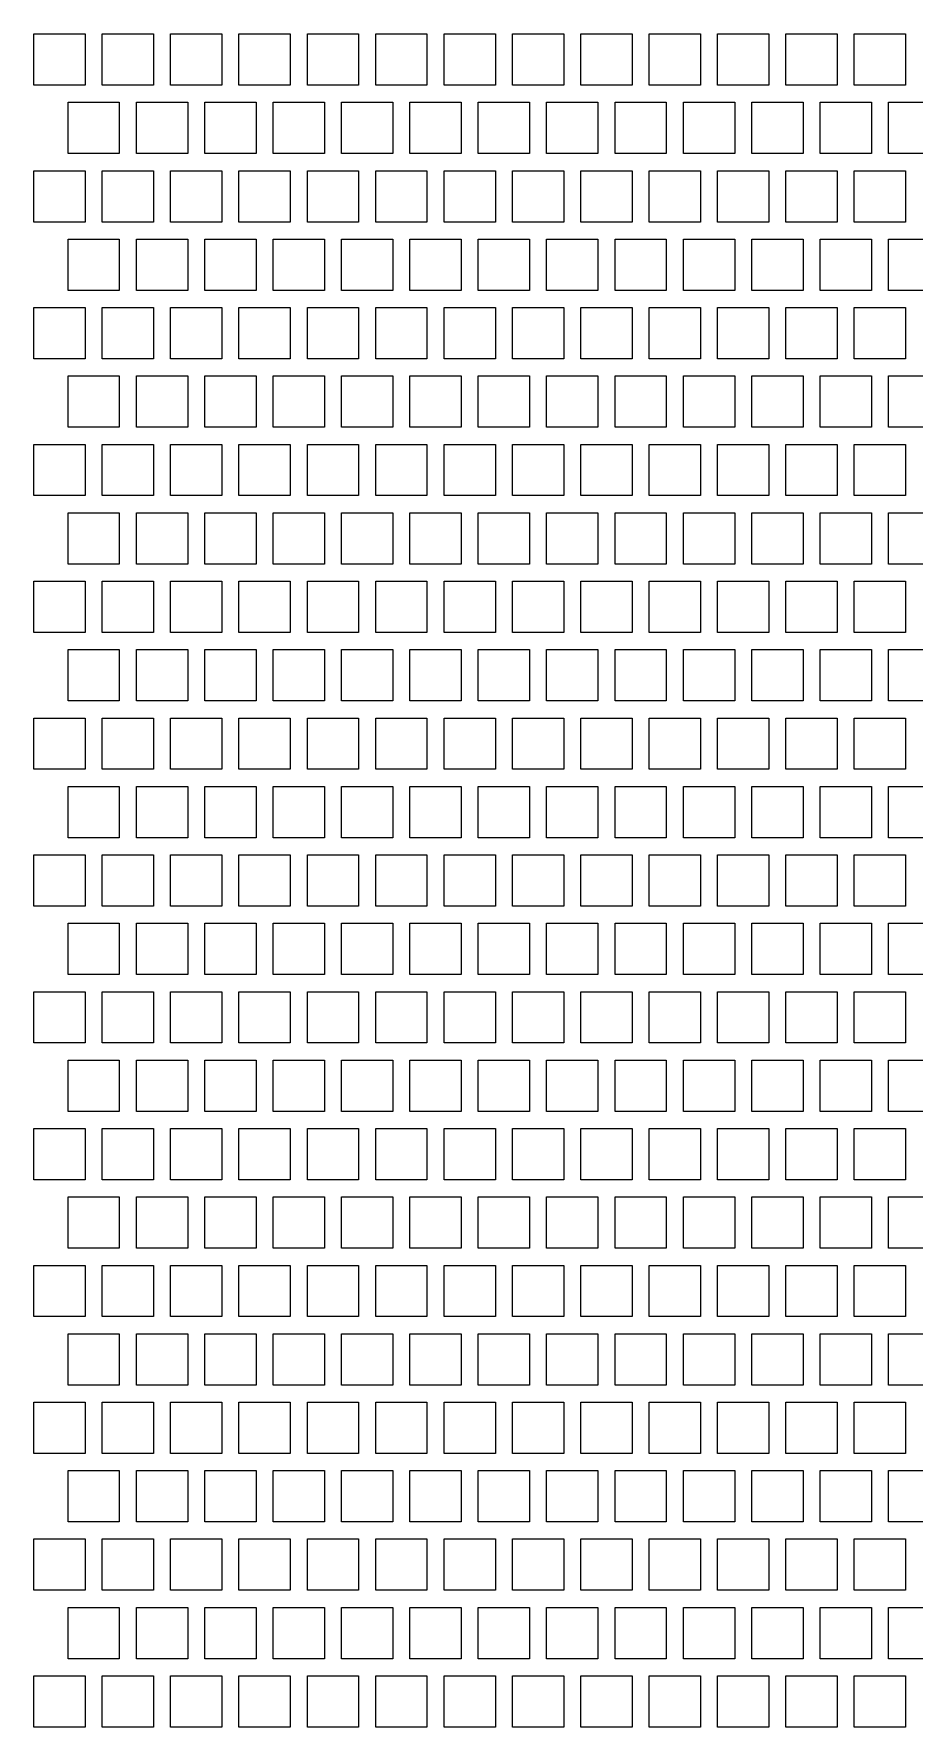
# Model space of a CAD drawing. Header units: metres. Extents: x 32 to 1978, y 32 to 1968.
# Drawn here: x 32.5 to 290, y 1472.5 to 1967.5 of the extents above; entities that cross this region are included whole.
import ezdxf

# ---------------------------------------------------------------- set-up
doc = ezdxf.new("R2010")
doc.units = ezdxf.units.M

msp = doc.modelspace()

# ---------------------------------------------------------------- linework, layer by layer
for points in [[(32.5, 1952.5), (32.5, 1967.5), (47.5, 1967.5), (47.5, 1952.5), (32.5, 1952.5), (32.5, 1952.5)], [(52.5, 1952.5), (52.5, 1967.5), (67.5, 1967.5), (67.5, 1952.5), (52.5, 1952.5), (52.5, 1952.5)], [(72.5, 1952.5), (72.5, 1967.5), (87.5, 1967.5), (87.5, 1952.5), (72.5, 1952.5), (72.5, 1952.5)], [(92.5, 1952.5), (92.5, 1967.5), (107.5, 1967.5), (107.5, 1952.5), (92.5, 1952.5), (92.5, 1952.5)], [(112.5, 1952.5), (112.5, 1967.5), (127.5, 1967.5), (127.5, 1952.5), (112.5, 1952.5), (112.5, 1952.5)], [(132.5, 1952.5), (132.5, 1967.5), (147.5, 1967.5), (147.5, 1952.5), (132.5, 1952.5), (132.5, 1952.5)], [(152.5, 1952.5), (152.5, 1967.5), (167.5, 1967.5), (167.5, 1952.5), (152.5, 1952.5), (152.5, 1952.5)], [(172.5, 1952.5), (172.5, 1967.5), (187.5, 1967.5), (187.5, 1952.5), (172.5, 1952.5), (172.5, 1952.5)], [(192.5, 1952.5), (192.5, 1967.5), (207.5, 1967.5), (207.5, 1952.5), (192.5, 1952.5), (192.5, 1952.5)], [(212.5, 1952.5), (212.5, 1967.5), (227.5, 1967.5), (227.5, 1952.5), (212.5, 1952.5), (212.5, 1952.5)], [(232.5, 1952.5), (232.5, 1967.5), (247.5, 1967.5), (247.5, 1952.5), (232.5, 1952.5), (232.5, 1952.5)], [(252.5, 1952.5), (252.5, 1967.5), (267.5, 1967.5), (267.5, 1952.5), (252.5, 1952.5), (252.5, 1952.5)], [(272.5, 1952.5), (272.5, 1967.5), (287.5, 1967.5), (287.5, 1952.5), (272.5, 1952.5), (272.5, 1952.5)], [(42.5, 1932.5), (42.5, 1947.5), (57.5, 1947.5), (57.5, 1932.5), (42.5, 1932.5), (42.5, 1932.5)], [(62.5, 1932.5), (62.5, 1947.5), (77.5, 1947.5), (77.5, 1932.5), (62.5, 1932.5), (62.5, 1932.5)], [(82.5, 1932.5), (82.5, 1947.5), (97.5, 1947.5), (97.5, 1932.5), (82.5, 1932.5), (82.5, 1932.5)], [(102.5, 1932.5), (102.5, 1947.5), (117.5, 1947.5), (117.5, 1932.5), (102.5, 1932.5), (102.5, 1932.5)], [(122.5, 1932.5), (122.5, 1947.5), (137.5, 1947.5), (137.5, 1932.5), (122.5, 1932.5), (122.5, 1932.5)], [(142.5, 1932.5), (142.5, 1947.5), (157.5, 1947.5), (157.5, 1932.5), (142.5, 1932.5), (142.5, 1932.5)], [(162.5, 1932.5), (162.5, 1947.5), (177.5, 1947.5), (177.5, 1932.5), (162.5, 1932.5), (162.5, 1932.5)], [(182.5, 1932.5), (182.5, 1947.5), (197.5, 1947.5), (197.5, 1932.5), (182.5, 1932.5), (182.5, 1932.5)], [(202.5, 1932.5), (202.5, 1947.5), (217.5, 1947.5), (217.5, 1932.5), (202.5, 1932.5), (202.5, 1932.5)], [(222.5, 1932.5), (222.5, 1947.5), (237.5, 1947.5), (237.5, 1932.5), (222.5, 1932.5), (222.5, 1932.5)], [(242.5, 1932.5), (242.5, 1947.5), (257.5, 1947.5), (257.5, 1932.5), (242.5, 1932.5), (242.5, 1932.5)], [(262.5, 1932.5), (262.5, 1947.5), (277.5, 1947.5), (277.5, 1932.5), (262.5, 1932.5), (262.5, 1932.5)], [(282.5, 1932.5), (282.5, 1947.5), (297.5, 1947.5), (297.5, 1932.5), (282.5, 1932.5), (282.5, 1932.5)], [(32.5, 1912.5), (32.5, 1927.5), (47.5, 1927.5), (47.5, 1912.5), (32.5, 1912.5), (32.5, 1912.5)], [(52.5, 1912.5), (52.5, 1927.5), (67.5, 1927.5), (67.5, 1912.5), (52.5, 1912.5), (52.5, 1912.5)], [(72.5, 1912.5), (72.5, 1927.5), (87.5, 1927.5), (87.5, 1912.5), (72.5, 1912.5), (72.5, 1912.5)], [(92.5, 1912.5), (92.5, 1927.5), (107.5, 1927.5), (107.5, 1912.5), (92.5, 1912.5), (92.5, 1912.5)], [(112.5, 1912.5), (112.5, 1927.5), (127.5, 1927.5), (127.5, 1912.5), (112.5, 1912.5), (112.5, 1912.5)], [(132.5, 1912.5), (132.5, 1927.5), (147.5, 1927.5), (147.5, 1912.5), (132.5, 1912.5), (132.5, 1912.5)], [(152.5, 1912.5), (152.5, 1927.5), (167.5, 1927.5), (167.5, 1912.5), (152.5, 1912.5), (152.5, 1912.5)], [(172.5, 1912.5), (172.5, 1927.5), (187.5, 1927.5), (187.5, 1912.5), (172.5, 1912.5), (172.5, 1912.5)], [(192.5, 1912.5), (192.5, 1927.5), (207.5, 1927.5), (207.5, 1912.5), (192.5, 1912.5), (192.5, 1912.5)], [(212.5, 1912.5), (212.5, 1927.5), (227.5, 1927.5), (227.5, 1912.5), (212.5, 1912.5), (212.5, 1912.5)], [(232.5, 1912.5), (232.5, 1927.5), (247.5, 1927.5), (247.5, 1912.5), (232.5, 1912.5), (232.5, 1912.5)], [(252.5, 1912.5), (252.5, 1927.5), (267.5, 1927.5), (267.5, 1912.5), (252.5, 1912.5), (252.5, 1912.5)], [(272.5, 1912.5), (272.5, 1927.5), (287.5, 1927.5), (287.5, 1912.5), (272.5, 1912.5), (272.5, 1912.5)], [(42.5, 1892.5), (42.5, 1907.5), (57.5, 1907.5), (57.5, 1892.5), (42.5, 1892.5), (42.5, 1892.5)], [(62.5, 1892.5), (62.5, 1907.5), (77.5, 1907.5), (77.5, 1892.5), (62.5, 1892.5), (62.5, 1892.5)], [(82.5, 1892.5), (82.5, 1907.5), (97.5, 1907.5), (97.5, 1892.5), (82.5, 1892.5), (82.5, 1892.5)], [(102.5, 1892.5), (102.5, 1907.5), (117.5, 1907.5), (117.5, 1892.5), (102.5, 1892.5), (102.5, 1892.5)], [(122.5, 1892.5), (122.5, 1907.5), (137.5, 1907.5), (137.5, 1892.5), (122.5, 1892.5), (122.5, 1892.5)], [(142.5, 1892.5), (142.5, 1907.5), (157.5, 1907.5), (157.5, 1892.5), (142.5, 1892.5), (142.5, 1892.5)], [(162.5, 1892.5), (162.5, 1907.5), (177.5, 1907.5), (177.5, 1892.5), (162.5, 1892.5), (162.5, 1892.5)], [(182.5, 1892.5), (182.5, 1907.5), (197.5, 1907.5), (197.5, 1892.5), (182.5, 1892.5), (182.5, 1892.5)], [(202.5, 1892.5), (202.5, 1907.5), (217.5, 1907.5), (217.5, 1892.5), (202.5, 1892.5), (202.5, 1892.5)], [(222.5, 1892.5), (222.5, 1907.5), (237.5, 1907.5), (237.5, 1892.5), (222.5, 1892.5), (222.5, 1892.5)], [(242.5, 1892.5), (242.5, 1907.5), (257.5, 1907.5), (257.5, 1892.5), (242.5, 1892.5), (242.5, 1892.5)], [(262.5, 1892.5), (262.5, 1907.5), (277.5, 1907.5), (277.5, 1892.5), (262.5, 1892.5), (262.5, 1892.5)], [(282.5, 1892.5), (282.5, 1907.5), (297.5, 1907.5), (297.5, 1892.5), (282.5, 1892.5), (282.5, 1892.5)], [(32.5, 1872.5), (32.5, 1887.5), (47.5, 1887.5), (47.5, 1872.5), (32.5, 1872.5), (32.5, 1872.5)], [(52.5, 1872.5), (52.5, 1887.5), (67.5, 1887.5), (67.5, 1872.5), (52.5, 1872.5), (52.5, 1872.5)], [(72.5, 1872.5), (72.5, 1887.5), (87.5, 1887.5), (87.5, 1872.5), (72.5, 1872.5), (72.5, 1872.5)], [(92.5, 1872.5), (92.5, 1887.5), (107.5, 1887.5), (107.5, 1872.5), (92.5, 1872.5), (92.5, 1872.5)], [(112.5, 1872.5), (112.5, 1887.5), (127.5, 1887.5), (127.5, 1872.5), (112.5, 1872.5), (112.5, 1872.5)], [(132.5, 1872.5), (132.5, 1887.5), (147.5, 1887.5), (147.5, 1872.5), (132.5, 1872.5), (132.5, 1872.5)], [(152.5, 1872.5), (152.5, 1887.5), (167.5, 1887.5), (167.5, 1872.5), (152.5, 1872.5), (152.5, 1872.5)], [(172.5, 1872.5), (172.5, 1887.5), (187.5, 1887.5), (187.5, 1872.5), (172.5, 1872.5), (172.5, 1872.5)], [(192.5, 1872.5), (192.5, 1887.5), (207.5, 1887.5), (207.5, 1872.5), (192.5, 1872.5), (192.5, 1872.5)], [(212.5, 1872.5), (212.5, 1887.5), (227.5, 1887.5), (227.5, 1872.5), (212.5, 1872.5), (212.5, 1872.5)], [(232.5, 1872.5), (232.5, 1887.5), (247.5, 1887.5), (247.5, 1872.5), (232.5, 1872.5), (232.5, 1872.5)], [(252.5, 1872.5), (252.5, 1887.5), (267.5, 1887.5), (267.5, 1872.5), (252.5, 1872.5), (252.5, 1872.5)], [(272.5, 1872.5), (272.5, 1887.5), (287.5, 1887.5), (287.5, 1872.5), (272.5, 1872.5), (272.5, 1872.5)], [(42.5, 1852.5), (42.5, 1867.5), (57.5, 1867.5), (57.5, 1852.5), (42.5, 1852.5), (42.5, 1852.5)], [(62.5, 1852.5), (62.5, 1867.5), (77.5, 1867.5), (77.5, 1852.5), (62.5, 1852.5), (62.5, 1852.5)], [(82.5, 1852.5), (82.5, 1867.5), (97.5, 1867.5), (97.5, 1852.5), (82.5, 1852.5), (82.5, 1852.5)], [(102.5, 1852.5), (102.5, 1867.5), (117.5, 1867.5), (117.5, 1852.5), (102.5, 1852.5), (102.5, 1852.5)], [(122.5, 1852.5), (122.5, 1867.5), (137.5, 1867.5), (137.5, 1852.5), (122.5, 1852.5), (122.5, 1852.5)], [(142.5, 1852.5), (142.5, 1867.5), (157.5, 1867.5), (157.5, 1852.5), (142.5, 1852.5), (142.5, 1852.5)], [(162.5, 1852.5), (162.5, 1867.5), (177.5, 1867.5), (177.5, 1852.5), (162.5, 1852.5), (162.5, 1852.5)], [(182.5, 1852.5), (182.5, 1867.5), (197.5, 1867.5), (197.5, 1852.5), (182.5, 1852.5), (182.5, 1852.5)], [(202.5, 1852.5), (202.5, 1867.5), (217.5, 1867.5), (217.5, 1852.5), (202.5, 1852.5), (202.5, 1852.5)], [(222.5, 1852.5), (222.5, 1867.5), (237.5, 1867.5), (237.5, 1852.5), (222.5, 1852.5), (222.5, 1852.5)], [(242.5, 1852.5), (242.5, 1867.5), (257.5, 1867.5), (257.5, 1852.5), (242.5, 1852.5), (242.5, 1852.5)], [(262.5, 1852.5), (262.5, 1867.5), (277.5, 1867.5), (277.5, 1852.5), (262.5, 1852.5), (262.5, 1852.5)], [(282.5, 1852.5), (282.5, 1867.5), (297.5, 1867.5), (297.5, 1852.5), (282.5, 1852.5), (282.5, 1852.5)], [(32.5, 1832.5), (32.5, 1847.5), (47.5, 1847.5), (47.5, 1832.5), (32.5, 1832.5), (32.5, 1832.5)], [(52.5, 1832.5), (52.5, 1847.5), (67.5, 1847.5), (67.5, 1832.5), (52.5, 1832.5), (52.5, 1832.5)], [(72.5, 1832.5), (72.5, 1847.5), (87.5, 1847.5), (87.5, 1832.5), (72.5, 1832.5), (72.5, 1832.5)], [(92.5, 1832.5), (92.5, 1847.5), (107.5, 1847.5), (107.5, 1832.5), (92.5, 1832.5), (92.5, 1832.5)], [(112.5, 1832.5), (112.5, 1847.5), (127.5, 1847.5), (127.5, 1832.5), (112.5, 1832.5), (112.5, 1832.5)], [(132.5, 1832.5), (132.5, 1847.5), (147.5, 1847.5), (147.5, 1832.5), (132.5, 1832.5), (132.5, 1832.5)], [(152.5, 1832.5), (152.5, 1847.5), (167.5, 1847.5), (167.5, 1832.5), (152.5, 1832.5), (152.5, 1832.5)], [(172.5, 1832.5), (172.5, 1847.5), (187.5, 1847.5), (187.5, 1832.5), (172.5, 1832.5), (172.5, 1832.5)], [(192.5, 1832.5), (192.5, 1847.5), (207.5, 1847.5), (207.5, 1832.5), (192.5, 1832.5), (192.5, 1832.5)], [(212.5, 1832.5), (212.5, 1847.5), (227.5, 1847.5), (227.5, 1832.5), (212.5, 1832.5), (212.5, 1832.5)], [(232.5, 1832.5), (232.5, 1847.5), (247.5, 1847.5), (247.5, 1832.5), (232.5, 1832.5), (232.5, 1832.5)], [(252.5, 1832.5), (252.5, 1847.5), (267.5, 1847.5), (267.5, 1832.5), (252.5, 1832.5), (252.5, 1832.5)], [(272.5, 1832.5), (272.5, 1847.5), (287.5, 1847.5), (287.5, 1832.5), (272.5, 1832.5), (272.5, 1832.5)], [(42.5, 1812.5), (42.5, 1827.5), (57.5, 1827.5), (57.5, 1812.5), (42.5, 1812.5), (42.5, 1812.5)], [(62.5, 1812.5), (62.5, 1827.5), (77.5, 1827.5), (77.5, 1812.5), (62.5, 1812.5), (62.5, 1812.5)], [(82.5, 1812.5), (82.5, 1827.5), (97.5, 1827.5), (97.5, 1812.5), (82.5, 1812.5), (82.5, 1812.5)], [(102.5, 1812.5), (102.5, 1827.5), (117.5, 1827.5), (117.5, 1812.5), (102.5, 1812.5), (102.5, 1812.5)], [(122.5, 1812.5), (122.5, 1827.5), (137.5, 1827.5), (137.5, 1812.5), (122.5, 1812.5), (122.5, 1812.5)], [(142.5, 1812.5), (142.5, 1827.5), (157.5, 1827.5), (157.5, 1812.5), (142.5, 1812.5), (142.5, 1812.5)], [(162.5, 1812.5), (162.5, 1827.5), (177.5, 1827.5), (177.5, 1812.5), (162.5, 1812.5), (162.5, 1812.5)], [(182.5, 1812.5), (182.5, 1827.5), (197.5, 1827.5), (197.5, 1812.5), (182.5, 1812.5), (182.5, 1812.5)], [(202.5, 1812.5), (202.5, 1827.5), (217.5, 1827.5), (217.5, 1812.5), (202.5, 1812.5), (202.5, 1812.5)], [(222.5, 1812.5), (222.5, 1827.5), (237.5, 1827.5), (237.5, 1812.5), (222.5, 1812.5), (222.5, 1812.5)], [(242.5, 1812.5), (242.5, 1827.5), (257.5, 1827.5), (257.5, 1812.5), (242.5, 1812.5), (242.5, 1812.5)], [(262.5, 1812.5), (262.5, 1827.5), (277.5, 1827.5), (277.5, 1812.5), (262.5, 1812.5), (262.5, 1812.5)], [(282.5, 1812.5), (282.5, 1827.5), (297.5, 1827.5), (297.5, 1812.5), (282.5, 1812.5), (282.5, 1812.5)], [(32.5, 1792.5), (32.5, 1807.5), (47.5, 1807.5), (47.5, 1792.5), (32.5, 1792.5), (32.5, 1792.5)], [(52.5, 1792.5), (52.5, 1807.5), (67.5, 1807.5), (67.5, 1792.5), (52.5, 1792.5), (52.5, 1792.5)], [(72.5, 1792.5), (72.5, 1807.5), (87.5, 1807.5), (87.5, 1792.5), (72.5, 1792.5), (72.5, 1792.5)], [(92.5, 1792.5), (92.5, 1807.5), (107.5, 1807.5), (107.5, 1792.5), (92.5, 1792.5), (92.5, 1792.5)], [(112.5, 1792.5), (112.5, 1807.5), (127.5, 1807.5), (127.5, 1792.5), (112.5, 1792.5), (112.5, 1792.5)], [(132.5, 1792.5), (132.5, 1807.5), (147.5, 1807.5), (147.5, 1792.5), (132.5, 1792.5), (132.5, 1792.5)], [(152.5, 1792.5), (152.5, 1807.5), (167.5, 1807.5), (167.5, 1792.5), (152.5, 1792.5), (152.5, 1792.5)], [(172.5, 1792.5), (172.5, 1807.5), (187.5, 1807.5), (187.5, 1792.5), (172.5, 1792.5), (172.5, 1792.5)], [(192.5, 1792.5), (192.5, 1807.5), (207.5, 1807.5), (207.5, 1792.5), (192.5, 1792.5), (192.5, 1792.5)], [(212.5, 1792.5), (212.5, 1807.5), (227.5, 1807.5), (227.5, 1792.5), (212.5, 1792.5), (212.5, 1792.5)], [(232.5, 1792.5), (232.5, 1807.5), (247.5, 1807.5), (247.5, 1792.5), (232.5, 1792.5), (232.5, 1792.5)], [(252.5, 1792.5), (252.5, 1807.5), (267.5, 1807.5), (267.5, 1792.5), (252.5, 1792.5), (252.5, 1792.5)], [(272.5, 1792.5), (272.5, 1807.5), (287.5, 1807.5), (287.5, 1792.5), (272.5, 1792.5), (272.5, 1792.5)], [(42.5, 1772.5), (42.5, 1787.5), (57.5, 1787.5), (57.5, 1772.5), (42.5, 1772.5), (42.5, 1772.5)], [(62.5, 1772.5), (62.5, 1787.5), (77.5, 1787.5), (77.5, 1772.5), (62.5, 1772.5), (62.5, 1772.5)], [(82.5, 1772.5), (82.5, 1787.5), (97.5, 1787.5), (97.5, 1772.5), (82.5, 1772.5), (82.5, 1772.5)], [(102.5, 1772.5), (102.5, 1787.5), (117.5, 1787.5), (117.5, 1772.5), (102.5, 1772.5), (102.5, 1772.5)], [(122.5, 1772.5), (122.5, 1787.5), (137.5, 1787.5), (137.5, 1772.5), (122.5, 1772.5), (122.5, 1772.5)], [(142.5, 1772.5), (142.5, 1787.5), (157.5, 1787.5), (157.5, 1772.5), (142.5, 1772.5), (142.5, 1772.5)], [(162.5, 1772.5), (162.5, 1787.5), (177.5, 1787.5), (177.5, 1772.5), (162.5, 1772.5), (162.5, 1772.5)], [(182.5, 1772.5), (182.5, 1787.5), (197.5, 1787.5), (197.5, 1772.5), (182.5, 1772.5), (182.5, 1772.5)], [(202.5, 1772.5), (202.5, 1787.5), (217.5, 1787.5), (217.5, 1772.5), (202.5, 1772.5), (202.5, 1772.5)], [(222.5, 1772.5), (222.5, 1787.5), (237.5, 1787.5), (237.5, 1772.5), (222.5, 1772.5), (222.5, 1772.5)], [(242.5, 1772.5), (242.5, 1787.5), (257.5, 1787.5), (257.5, 1772.5), (242.5, 1772.5), (242.5, 1772.5)], [(262.5, 1772.5), (262.5, 1787.5), (277.5, 1787.5), (277.5, 1772.5), (262.5, 1772.5), (262.5, 1772.5)], [(282.5, 1772.5), (282.5, 1787.5), (297.5, 1787.5), (297.5, 1772.5), (282.5, 1772.5), (282.5, 1772.5)], [(32.5, 1752.5), (32.5, 1767.5), (47.5, 1767.5), (47.5, 1752.5), (32.5, 1752.5), (32.5, 1752.5)], [(52.5, 1752.5), (52.5, 1767.5), (67.5, 1767.5), (67.5, 1752.5), (52.5, 1752.5), (52.5, 1752.5)], [(72.5, 1752.5), (72.5, 1767.5), (87.5, 1767.5), (87.5, 1752.5), (72.5, 1752.5), (72.5, 1752.5)], [(92.5, 1752.5), (92.5, 1767.5), (107.5, 1767.5), (107.5, 1752.5), (92.5, 1752.5), (92.5, 1752.5)], [(112.5, 1752.5), (112.5, 1767.5), (127.5, 1767.5), (127.5, 1752.5), (112.5, 1752.5), (112.5, 1752.5)], [(132.5, 1752.5), (132.5, 1767.5), (147.5, 1767.5), (147.5, 1752.5), (132.5, 1752.5), (132.5, 1752.5)], [(152.5, 1752.5), (152.5, 1767.5), (167.5, 1767.5), (167.5, 1752.5), (152.5, 1752.5), (152.5, 1752.5)], [(172.5, 1752.5), (172.5, 1767.5), (187.5, 1767.5), (187.5, 1752.5), (172.5, 1752.5), (172.5, 1752.5)], [(192.5, 1752.5), (192.5, 1767.5), (207.5, 1767.5), (207.5, 1752.5), (192.5, 1752.5), (192.5, 1752.5)], [(212.5, 1752.5), (212.5, 1767.5), (227.5, 1767.5), (227.5, 1752.5), (212.5, 1752.5), (212.5, 1752.5)], [(232.5, 1752.5), (232.5, 1767.5), (247.5, 1767.5), (247.5, 1752.5), (232.5, 1752.5), (232.5, 1752.5)], [(252.5, 1752.5), (252.5, 1767.5), (267.5, 1767.5), (267.5, 1752.5), (252.5, 1752.5), (252.5, 1752.5)], [(272.5, 1752.5), (272.5, 1767.5), (287.5, 1767.5), (287.5, 1752.5), (272.5, 1752.5), (272.5, 1752.5)], [(42.5, 1732.5), (42.5, 1747.5), (57.5, 1747.5), (57.5, 1732.5), (42.5, 1732.5), (42.5, 1732.5)], [(62.5, 1732.5), (62.5, 1747.5), (77.5, 1747.5), (77.5, 1732.5), (62.5, 1732.5), (62.5, 1732.5)], [(82.5, 1732.5), (82.5, 1747.5), (97.5, 1747.5), (97.5, 1732.5), (82.5, 1732.5), (82.5, 1732.5)], [(102.5, 1732.5), (102.5, 1747.5), (117.5, 1747.5), (117.5, 1732.5), (102.5, 1732.5), (102.5, 1732.5)], [(122.5, 1732.5), (122.5, 1747.5), (137.5, 1747.5), (137.5, 1732.5), (122.5, 1732.5), (122.5, 1732.5)], [(142.5, 1732.5), (142.5, 1747.5), (157.5, 1747.5), (157.5, 1732.5), (142.5, 1732.5), (142.5, 1732.5)], [(162.5, 1732.5), (162.5, 1747.5), (177.5, 1747.5), (177.5, 1732.5), (162.5, 1732.5), (162.5, 1732.5)], [(182.5, 1732.5), (182.5, 1747.5), (197.5, 1747.5), (197.5, 1732.5), (182.5, 1732.5), (182.5, 1732.5)], [(202.5, 1732.5), (202.5, 1747.5), (217.5, 1747.5), (217.5, 1732.5), (202.5, 1732.5), (202.5, 1732.5)], [(222.5, 1732.5), (222.5, 1747.5), (237.5, 1747.5), (237.5, 1732.5), (222.5, 1732.5), (222.5, 1732.5)], [(242.5, 1732.5), (242.5, 1747.5), (257.5, 1747.5), (257.5, 1732.5), (242.5, 1732.5), (242.5, 1732.5)], [(262.5, 1732.5), (262.5, 1747.5), (277.5, 1747.5), (277.5, 1732.5), (262.5, 1732.5), (262.5, 1732.5)], [(282.5, 1732.5), (282.5, 1747.5), (297.5, 1747.5), (297.5, 1732.5), (282.5, 1732.5), (282.5, 1732.5)], [(32.5, 1712.5), (32.5, 1727.5), (47.5, 1727.5), (47.5, 1712.5), (32.5, 1712.5), (32.5, 1712.5)], [(52.5, 1712.5), (52.5, 1727.5), (67.5, 1727.5), (67.5, 1712.5), (52.5, 1712.5), (52.5, 1712.5)], [(72.5, 1712.5), (72.5, 1727.5), (87.5, 1727.5), (87.5, 1712.5), (72.5, 1712.5), (72.5, 1712.5)], [(92.5, 1712.5), (92.5, 1727.5), (107.5, 1727.5), (107.5, 1712.5), (92.5, 1712.5), (92.5, 1712.5)], [(112.5, 1712.5), (112.5, 1727.5), (127.5, 1727.5), (127.5, 1712.5), (112.5, 1712.5), (112.5, 1712.5)], [(132.5, 1712.5), (132.5, 1727.5), (147.5, 1727.5), (147.5, 1712.5), (132.5, 1712.5), (132.5, 1712.5)], [(152.5, 1712.5), (152.5, 1727.5), (167.5, 1727.5), (167.5, 1712.5), (152.5, 1712.5), (152.5, 1712.5)], [(172.5, 1712.5), (172.5, 1727.5), (187.5, 1727.5), (187.5, 1712.5), (172.5, 1712.5), (172.5, 1712.5)], [(192.5, 1712.5), (192.5, 1727.5), (207.5, 1727.5), (207.5, 1712.5), (192.5, 1712.5), (192.5, 1712.5)], [(212.5, 1712.5), (212.5, 1727.5), (227.5, 1727.5), (227.5, 1712.5), (212.5, 1712.5), (212.5, 1712.5)], [(232.5, 1712.5), (232.5, 1727.5), (247.5, 1727.5), (247.5, 1712.5), (232.5, 1712.5), (232.5, 1712.5)], [(252.5, 1712.5), (252.5, 1727.5), (267.5, 1727.5), (267.5, 1712.5), (252.5, 1712.5), (252.5, 1712.5)], [(272.5, 1712.5), (272.5, 1727.5), (287.5, 1727.5), (287.5, 1712.5), (272.5, 1712.5), (272.5, 1712.5)], [(42.5, 1692.5), (42.5, 1707.5), (57.5, 1707.5), (57.5, 1692.5), (42.5, 1692.5), (42.5, 1692.5)], [(62.5, 1692.5), (62.5, 1707.5), (77.5, 1707.5), (77.5, 1692.5), (62.5, 1692.5), (62.5, 1692.5)], [(82.5, 1692.5), (82.5, 1707.5), (97.5, 1707.5), (97.5, 1692.5), (82.5, 1692.5), (82.5, 1692.5)], [(102.5, 1692.5), (102.5, 1707.5), (117.5, 1707.5), (117.5, 1692.5), (102.5, 1692.5), (102.5, 1692.5)], [(122.5, 1692.5), (122.5, 1707.5), (137.5, 1707.5), (137.5, 1692.5), (122.5, 1692.5), (122.5, 1692.5)], [(142.5, 1692.5), (142.5, 1707.5), (157.5, 1707.5), (157.5, 1692.5), (142.5, 1692.5), (142.5, 1692.5)], [(162.5, 1692.5), (162.5, 1707.5), (177.5, 1707.5), (177.5, 1692.5), (162.5, 1692.5), (162.5, 1692.5)], [(182.5, 1692.5), (182.5, 1707.5), (197.5, 1707.5), (197.5, 1692.5), (182.5, 1692.5), (182.5, 1692.5)], [(202.5, 1692.5), (202.5, 1707.5), (217.5, 1707.5), (217.5, 1692.5), (202.5, 1692.5), (202.5, 1692.5)], [(222.5, 1692.5), (222.5, 1707.5), (237.5, 1707.5), (237.5, 1692.5), (222.5, 1692.5), (222.5, 1692.5)], [(242.5, 1692.5), (242.5, 1707.5), (257.5, 1707.5), (257.5, 1692.5), (242.5, 1692.5), (242.5, 1692.5)], [(262.5, 1692.5), (262.5, 1707.5), (277.5, 1707.5), (277.5, 1692.5), (262.5, 1692.5), (262.5, 1692.5)], [(282.5, 1692.5), (282.5, 1707.5), (297.5, 1707.5), (297.5, 1692.5), (282.5, 1692.5), (282.5, 1692.5)], [(32.5, 1672.5), (32.5, 1687.5), (47.5, 1687.5), (47.5, 1672.5), (32.5, 1672.5), (32.5, 1672.5)], [(52.5, 1672.5), (52.5, 1687.5), (67.5, 1687.5), (67.5, 1672.5), (52.5, 1672.5), (52.5, 1672.5)], [(72.5, 1672.5), (72.5, 1687.5), (87.5, 1687.5), (87.5, 1672.5), (72.5, 1672.5), (72.5, 1672.5)], [(92.5, 1672.5), (92.5, 1687.5), (107.5, 1687.5), (107.5, 1672.5), (92.5, 1672.5), (92.5, 1672.5)], [(112.5, 1672.5), (112.5, 1687.5), (127.5, 1687.5), (127.5, 1672.5), (112.5, 1672.5), (112.5, 1672.5)], [(132.5, 1672.5), (132.5, 1687.5), (147.5, 1687.5), (147.5, 1672.5), (132.5, 1672.5), (132.5, 1672.5)], [(152.5, 1672.5), (152.5, 1687.5), (167.5, 1687.5), (167.5, 1672.5), (152.5, 1672.5), (152.5, 1672.5)], [(172.5, 1672.5), (172.5, 1687.5), (187.5, 1687.5), (187.5, 1672.5), (172.5, 1672.5), (172.5, 1672.5)], [(192.5, 1672.5), (192.5, 1687.5), (207.5, 1687.5), (207.5, 1672.5), (192.5, 1672.5), (192.5, 1672.5)], [(212.5, 1672.5), (212.5, 1687.5), (227.5, 1687.5), (227.5, 1672.5), (212.5, 1672.5), (212.5, 1672.5)], [(232.5, 1672.5), (232.5, 1687.5), (247.5, 1687.5), (247.5, 1672.5), (232.5, 1672.5), (232.5, 1672.5)], [(252.5, 1672.5), (252.5, 1687.5), (267.5, 1687.5), (267.5, 1672.5), (252.5, 1672.5), (252.5, 1672.5)], [(272.5, 1672.5), (272.5, 1687.5), (287.5, 1687.5), (287.5, 1672.5), (272.5, 1672.5), (272.5, 1672.5)], [(42.5, 1652.5), (42.5, 1667.5), (57.5, 1667.5), (57.5, 1652.5), (42.5, 1652.5), (42.5, 1652.5)], [(62.5, 1652.5), (62.5, 1667.5), (77.5, 1667.5), (77.5, 1652.5), (62.5, 1652.5), (62.5, 1652.5)], [(82.5, 1652.5), (82.5, 1667.5), (97.5, 1667.5), (97.5, 1652.5), (82.5, 1652.5), (82.5, 1652.5)], [(102.5, 1652.5), (102.5, 1667.5), (117.5, 1667.5), (117.5, 1652.5), (102.5, 1652.5), (102.5, 1652.5)], [(122.5, 1652.5), (122.5, 1667.5), (137.5, 1667.5), (137.5, 1652.5), (122.5, 1652.5), (122.5, 1652.5)], [(142.5, 1652.5), (142.5, 1667.5), (157.5, 1667.5), (157.5, 1652.5), (142.5, 1652.5), (142.5, 1652.5)], [(162.5, 1652.5), (162.5, 1667.5), (177.5, 1667.5), (177.5, 1652.5), (162.5, 1652.5), (162.5, 1652.5)], [(182.5, 1652.5), (182.5, 1667.5), (197.5, 1667.5), (197.5, 1652.5), (182.5, 1652.5), (182.5, 1652.5)], [(202.5, 1652.5), (202.5, 1667.5), (217.5, 1667.5), (217.5, 1652.5), (202.5, 1652.5), (202.5, 1652.5)], [(222.5, 1652.5), (222.5, 1667.5), (237.5, 1667.5), (237.5, 1652.5), (222.5, 1652.5), (222.5, 1652.5)], [(242.5, 1652.5), (242.5, 1667.5), (257.5, 1667.5), (257.5, 1652.5), (242.5, 1652.5), (242.5, 1652.5)], [(262.5, 1652.5), (262.5, 1667.5), (277.5, 1667.5), (277.5, 1652.5), (262.5, 1652.5), (262.5, 1652.5)], [(282.5, 1652.5), (282.5, 1667.5), (297.5, 1667.5), (297.5, 1652.5), (282.5, 1652.5), (282.5, 1652.5)], [(32.5, 1632.5), (32.5, 1647.5), (47.5, 1647.5), (47.5, 1632.5), (32.5, 1632.5), (32.5, 1632.5)], [(52.5, 1632.5), (52.5, 1647.5), (67.5, 1647.5), (67.5, 1632.5), (52.5, 1632.5), (52.5, 1632.5)], [(72.5, 1632.5), (72.5, 1647.5), (87.5, 1647.5), (87.5, 1632.5), (72.5, 1632.5), (72.5, 1632.5)], [(92.5, 1632.5), (92.5, 1647.5), (107.5, 1647.5), (107.5, 1632.5), (92.5, 1632.5), (92.5, 1632.5)], [(112.5, 1632.5), (112.5, 1647.5), (127.5, 1647.5), (127.5, 1632.5), (112.5, 1632.5), (112.5, 1632.5)], [(132.5, 1632.5), (132.5, 1647.5), (147.5, 1647.5), (147.5, 1632.5), (132.5, 1632.5), (132.5, 1632.5)], [(152.5, 1632.5), (152.5, 1647.5), (167.5, 1647.5), (167.5, 1632.5), (152.5, 1632.5), (152.5, 1632.5)], [(172.5, 1632.5), (172.5, 1647.5), (187.5, 1647.5), (187.5, 1632.5), (172.5, 1632.5), (172.5, 1632.5)], [(192.5, 1632.5), (192.5, 1647.5), (207.5, 1647.5), (207.5, 1632.5), (192.5, 1632.5), (192.5, 1632.5)], [(212.5, 1632.5), (212.5, 1647.5), (227.5, 1647.5), (227.5, 1632.5), (212.5, 1632.5), (212.5, 1632.5)], [(232.5, 1632.5), (232.5, 1647.5), (247.5, 1647.5), (247.5, 1632.5), (232.5, 1632.5), (232.5, 1632.5)], [(252.5, 1632.5), (252.5, 1647.5), (267.5, 1647.5), (267.5, 1632.5), (252.5, 1632.5), (252.5, 1632.5)], [(272.5, 1632.5), (272.5, 1647.5), (287.5, 1647.5), (287.5, 1632.5), (272.5, 1632.5), (272.5, 1632.5)], [(42.5, 1612.5), (42.5, 1627.5), (57.5, 1627.5), (57.5, 1612.5), (42.5, 1612.5), (42.5, 1612.5)], [(62.5, 1612.5), (62.5, 1627.5), (77.5, 1627.5), (77.5, 1612.5), (62.5, 1612.5), (62.5, 1612.5)], [(82.5, 1612.5), (82.5, 1627.5), (97.5, 1627.5), (97.5, 1612.5), (82.5, 1612.5), (82.5, 1612.5)], [(102.5, 1612.5), (102.5, 1627.5), (117.5, 1627.5), (117.5, 1612.5), (102.5, 1612.5), (102.5, 1612.5)], [(122.5, 1612.5), (122.5, 1627.5), (137.5, 1627.5), (137.5, 1612.5), (122.5, 1612.5), (122.5, 1612.5)], [(142.5, 1612.5), (142.5, 1627.5), (157.5, 1627.5), (157.5, 1612.5), (142.5, 1612.5), (142.5, 1612.5)], [(162.5, 1612.5), (162.5, 1627.5), (177.5, 1627.5), (177.5, 1612.5), (162.5, 1612.5), (162.5, 1612.5)], [(182.5, 1612.5), (182.5, 1627.5), (197.5, 1627.5), (197.5, 1612.5), (182.5, 1612.5), (182.5, 1612.5)], [(202.5, 1612.5), (202.5, 1627.5), (217.5, 1627.5), (217.5, 1612.5), (202.5, 1612.5), (202.5, 1612.5)], [(222.5, 1612.5), (222.5, 1627.5), (237.5, 1627.5), (237.5, 1612.5), (222.5, 1612.5), (222.5, 1612.5)], [(242.5, 1612.5), (242.5, 1627.5), (257.5, 1627.5), (257.5, 1612.5), (242.5, 1612.5), (242.5, 1612.5)], [(262.5, 1612.5), (262.5, 1627.5), (277.5, 1627.5), (277.5, 1612.5), (262.5, 1612.5), (262.5, 1612.5)], [(282.5, 1612.5), (282.5, 1627.5), (297.5, 1627.5), (297.5, 1612.5), (282.5, 1612.5), (282.5, 1612.5)], [(32.5, 1592.5), (32.5, 1607.5), (47.5, 1607.5), (47.5, 1592.5), (32.5, 1592.5), (32.5, 1592.5)], [(52.5, 1592.5), (52.5, 1607.5), (67.5, 1607.5), (67.5, 1592.5), (52.5, 1592.5), (52.5, 1592.5)], [(72.5, 1592.5), (72.5, 1607.5), (87.5, 1607.5), (87.5, 1592.5), (72.5, 1592.5), (72.5, 1592.5)], [(92.5, 1592.5), (92.5, 1607.5), (107.5, 1607.5), (107.5, 1592.5), (92.5, 1592.5), (92.5, 1592.5)], [(112.5, 1592.5), (112.5, 1607.5), (127.5, 1607.5), (127.5, 1592.5), (112.5, 1592.5), (112.5, 1592.5)], [(132.5, 1592.5), (132.5, 1607.5), (147.5, 1607.5), (147.5, 1592.5), (132.5, 1592.5), (132.5, 1592.5)], [(152.5, 1592.5), (152.5, 1607.5), (167.5, 1607.5), (167.5, 1592.5), (152.5, 1592.5), (152.5, 1592.5)], [(172.5, 1592.5), (172.5, 1607.5), (187.5, 1607.5), (187.5, 1592.5), (172.5, 1592.5), (172.5, 1592.5)], [(192.5, 1592.5), (192.5, 1607.5), (207.5, 1607.5), (207.5, 1592.5), (192.5, 1592.5), (192.5, 1592.5)], [(212.5, 1592.5), (212.5, 1607.5), (227.5, 1607.5), (227.5, 1592.5), (212.5, 1592.5), (212.5, 1592.5)], [(232.5, 1592.5), (232.5, 1607.5), (247.5, 1607.5), (247.5, 1592.5), (232.5, 1592.5), (232.5, 1592.5)], [(252.5, 1592.5), (252.5, 1607.5), (267.5, 1607.5), (267.5, 1592.5), (252.5, 1592.5), (252.5, 1592.5)], [(272.5, 1592.5), (272.5, 1607.5), (287.5, 1607.5), (287.5, 1592.5), (272.5, 1592.5), (272.5, 1592.5)], [(42.5, 1572.5), (42.5, 1587.5), (57.5, 1587.5), (57.5, 1572.5), (42.5, 1572.5), (42.5, 1572.5)], [(62.5, 1572.5), (62.5, 1587.5), (77.5, 1587.5), (77.5, 1572.5), (62.5, 1572.5), (62.5, 1572.5)], [(82.5, 1572.5), (82.5, 1587.5), (97.5, 1587.5), (97.5, 1572.5), (82.5, 1572.5), (82.5, 1572.5)], [(102.5, 1572.5), (102.5, 1587.5), (117.5, 1587.5), (117.5, 1572.5), (102.5, 1572.5), (102.5, 1572.5)], [(122.5, 1572.5), (122.5, 1587.5), (137.5, 1587.5), (137.5, 1572.5), (122.5, 1572.5), (122.5, 1572.5)], [(142.5, 1572.5), (142.5, 1587.5), (157.5, 1587.5), (157.5, 1572.5), (142.5, 1572.5), (142.5, 1572.5)], [(162.5, 1572.5), (162.5, 1587.5), (177.5, 1587.5), (177.5, 1572.5), (162.5, 1572.5), (162.5, 1572.5)], [(182.5, 1572.5), (182.5, 1587.5), (197.5, 1587.5), (197.5, 1572.5), (182.5, 1572.5), (182.5, 1572.5)], [(202.5, 1572.5), (202.5, 1587.5), (217.5, 1587.5), (217.5, 1572.5), (202.5, 1572.5), (202.5, 1572.5)], [(222.5, 1572.5), (222.5, 1587.5), (237.5, 1587.5), (237.5, 1572.5), (222.5, 1572.5), (222.5, 1572.5)], [(242.5, 1572.5), (242.5, 1587.5), (257.5, 1587.5), (257.5, 1572.5), (242.5, 1572.5), (242.5, 1572.5)], [(262.5, 1572.5), (262.5, 1587.5), (277.5, 1587.5), (277.5, 1572.5), (262.5, 1572.5), (262.5, 1572.5)], [(282.5, 1572.5), (282.5, 1587.5), (297.5, 1587.5), (297.5, 1572.5), (282.5, 1572.5), (282.5, 1572.5)], [(32.5, 1552.5), (32.5, 1567.5), (47.5, 1567.5), (47.5, 1552.5), (32.5, 1552.5), (32.5, 1552.5)], [(52.5, 1552.5), (52.5, 1567.5), (67.5, 1567.5), (67.5, 1552.5), (52.5, 1552.5), (52.5, 1552.5)], [(72.5, 1552.5), (72.5, 1567.5), (87.5, 1567.5), (87.5, 1552.5), (72.5, 1552.5), (72.5, 1552.5)], [(92.5, 1552.5), (92.5, 1567.5), (107.5, 1567.5), (107.5, 1552.5), (92.5, 1552.5), (92.5, 1552.5)], [(112.5, 1552.5), (112.5, 1567.5), (127.5, 1567.5), (127.5, 1552.5), (112.5, 1552.5), (112.5, 1552.5)], [(132.5, 1552.5), (132.5, 1567.5), (147.5, 1567.5), (147.5, 1552.5), (132.5, 1552.5), (132.5, 1552.5)], [(152.5, 1552.5), (152.5, 1567.5), (167.5, 1567.5), (167.5, 1552.5), (152.5, 1552.5), (152.5, 1552.5)], [(172.5, 1552.5), (172.5, 1567.5), (187.5, 1567.5), (187.5, 1552.5), (172.5, 1552.5), (172.5, 1552.5)], [(192.5, 1552.5), (192.5, 1567.5), (207.5, 1567.5), (207.5, 1552.5), (192.5, 1552.5), (192.5, 1552.5)], [(212.5, 1552.5), (212.5, 1567.5), (227.5, 1567.5), (227.5, 1552.5), (212.5, 1552.5), (212.5, 1552.5)], [(232.5, 1552.5), (232.5, 1567.5), (247.5, 1567.5), (247.5, 1552.5), (232.5, 1552.5), (232.5, 1552.5)], [(252.5, 1552.5), (252.5, 1567.5), (267.5, 1567.5), (267.5, 1552.5), (252.5, 1552.5), (252.5, 1552.5)], [(272.5, 1552.5), (272.5, 1567.5), (287.5, 1567.5), (287.5, 1552.5), (272.5, 1552.5), (272.5, 1552.5)], [(42.5, 1532.5), (42.5, 1547.5), (57.5, 1547.5), (57.5, 1532.5), (42.5, 1532.5), (42.5, 1532.5)], [(62.5, 1532.5), (62.5, 1547.5), (77.5, 1547.5), (77.5, 1532.5), (62.5, 1532.5), (62.5, 1532.5)], [(82.5, 1532.5), (82.5, 1547.5), (97.5, 1547.5), (97.5, 1532.5), (82.5, 1532.5), (82.5, 1532.5)], [(102.5, 1532.5), (102.5, 1547.5), (117.5, 1547.5), (117.5, 1532.5), (102.5, 1532.5), (102.5, 1532.5)], [(122.5, 1532.5), (122.5, 1547.5), (137.5, 1547.5), (137.5, 1532.5), (122.5, 1532.5), (122.5, 1532.5)], [(142.5, 1532.5), (142.5, 1547.5), (157.5, 1547.5), (157.5, 1532.5), (142.5, 1532.5), (142.5, 1532.5)], [(162.5, 1532.5), (162.5, 1547.5), (177.5, 1547.5), (177.5, 1532.5), (162.5, 1532.5), (162.5, 1532.5)], [(182.5, 1532.5), (182.5, 1547.5), (197.5, 1547.5), (197.5, 1532.5), (182.5, 1532.5), (182.5, 1532.5)], [(202.5, 1532.5), (202.5, 1547.5), (217.5, 1547.5), (217.5, 1532.5), (202.5, 1532.5), (202.5, 1532.5)], [(222.5, 1532.5), (222.5, 1547.5), (237.5, 1547.5), (237.5, 1532.5), (222.5, 1532.5), (222.5, 1532.5)], [(242.5, 1532.5), (242.5, 1547.5), (257.5, 1547.5), (257.5, 1532.5), (242.5, 1532.5), (242.5, 1532.5)], [(262.5, 1532.5), (262.5, 1547.5), (277.5, 1547.5), (277.5, 1532.5), (262.5, 1532.5), (262.5, 1532.5)], [(282.5, 1532.5), (282.5, 1547.5), (297.5, 1547.5), (297.5, 1532.5), (282.5, 1532.5), (282.5, 1532.5)], [(32.5, 1512.5), (32.5, 1527.5), (47.5, 1527.5), (47.5, 1512.5), (32.5, 1512.5), (32.5, 1512.5)], [(52.5, 1512.5), (52.5, 1527.5), (67.5, 1527.5), (67.5, 1512.5), (52.5, 1512.5), (52.5, 1512.5)], [(72.5, 1512.5), (72.5, 1527.5), (87.5, 1527.5), (87.5, 1512.5), (72.5, 1512.5), (72.5, 1512.5)], [(92.5, 1512.5), (92.5, 1527.5), (107.5, 1527.5), (107.5, 1512.5), (92.5, 1512.5), (92.5, 1512.5)], [(112.5, 1512.5), (112.5, 1527.5), (127.5, 1527.5), (127.5, 1512.5), (112.5, 1512.5), (112.5, 1512.5)], [(132.5, 1512.5), (132.5, 1527.5), (147.5, 1527.5), (147.5, 1512.5), (132.5, 1512.5), (132.5, 1512.5)], [(152.5, 1512.5), (152.5, 1527.5), (167.5, 1527.5), (167.5, 1512.5), (152.5, 1512.5), (152.5, 1512.5)], [(172.5, 1512.5), (172.5, 1527.5), (187.5, 1527.5), (187.5, 1512.5), (172.5, 1512.5), (172.5, 1512.5)], [(192.5, 1512.5), (192.5, 1527.5), (207.5, 1527.5), (207.5, 1512.5), (192.5, 1512.5), (192.5, 1512.5)], [(212.5, 1512.5), (212.5, 1527.5), (227.5, 1527.5), (227.5, 1512.5), (212.5, 1512.5), (212.5, 1512.5)], [(232.5, 1512.5), (232.5, 1527.5), (247.5, 1527.5), (247.5, 1512.5), (232.5, 1512.5), (232.5, 1512.5)], [(252.5, 1512.5), (252.5, 1527.5), (267.5, 1527.5), (267.5, 1512.5), (252.5, 1512.5), (252.5, 1512.5)], [(272.5, 1512.5), (272.5, 1527.5), (287.5, 1527.5), (287.5, 1512.5), (272.5, 1512.5), (272.5, 1512.5)], [(42.5, 1492.5), (42.5, 1507.5), (57.5, 1507.5), (57.5, 1492.5), (42.5, 1492.5), (42.5, 1492.5)], [(62.5, 1492.5), (62.5, 1507.5), (77.5, 1507.5), (77.5, 1492.5), (62.5, 1492.5), (62.5, 1492.5)], [(82.5, 1492.5), (82.5, 1507.5), (97.5, 1507.5), (97.5, 1492.5), (82.5, 1492.5), (82.5, 1492.5)], [(102.5, 1492.5), (102.5, 1507.5), (117.5, 1507.5), (117.5, 1492.5), (102.5, 1492.5), (102.5, 1492.5)], [(122.5, 1492.5), (122.5, 1507.5), (137.5, 1507.5), (137.5, 1492.5), (122.5, 1492.5), (122.5, 1492.5)], [(142.5, 1492.5), (142.5, 1507.5), (157.5, 1507.5), (157.5, 1492.5), (142.5, 1492.5), (142.5, 1492.5)], [(162.5, 1492.5), (162.5, 1507.5), (177.5, 1507.5), (177.5, 1492.5), (162.5, 1492.5), (162.5, 1492.5)], [(182.5, 1492.5), (182.5, 1507.5), (197.5, 1507.5), (197.5, 1492.5), (182.5, 1492.5), (182.5, 1492.5)], [(202.5, 1492.5), (202.5, 1507.5), (217.5, 1507.5), (217.5, 1492.5), (202.5, 1492.5), (202.5, 1492.5)], [(222.5, 1492.5), (222.5, 1507.5), (237.5, 1507.5), (237.5, 1492.5), (222.5, 1492.5), (222.5, 1492.5)], [(242.5, 1492.5), (242.5, 1507.5), (257.5, 1507.5), (257.5, 1492.5), (242.5, 1492.5), (242.5, 1492.5)], [(262.5, 1492.5), (262.5, 1507.5), (277.5, 1507.5), (277.5, 1492.5), (262.5, 1492.5), (262.5, 1492.5)], [(282.5, 1492.5), (282.5, 1507.5), (297.5, 1507.5), (297.5, 1492.5), (282.5, 1492.5), (282.5, 1492.5)], [(32.5, 1472.5), (32.5, 1487.5), (47.5, 1487.5), (47.5, 1472.5), (32.5, 1472.5), (32.5, 1472.5)], [(52.5, 1472.5), (52.5, 1487.5), (67.5, 1487.5), (67.5, 1472.5), (52.5, 1472.5), (52.5, 1472.5)], [(72.5, 1472.5), (72.5, 1487.5), (87.5, 1487.5), (87.5, 1472.5), (72.5, 1472.5), (72.5, 1472.5)], [(92.5, 1472.5), (92.5, 1487.5), (107.5, 1487.5), (107.5, 1472.5), (92.5, 1472.5), (92.5, 1472.5)], [(112.5, 1472.5), (112.5, 1487.5), (127.5, 1487.5), (127.5, 1472.5), (112.5, 1472.5), (112.5, 1472.5)], [(132.5, 1472.5), (132.5, 1487.5), (147.5, 1487.5), (147.5, 1472.5), (132.5, 1472.5), (132.5, 1472.5)], [(152.5, 1472.5), (152.5, 1487.5), (167.5, 1487.5), (167.5, 1472.5), (152.5, 1472.5), (152.5, 1472.5)], [(172.5, 1472.5), (172.5, 1487.5), (187.5, 1487.5), (187.5, 1472.5), (172.5, 1472.5), (172.5, 1472.5)], [(192.5, 1472.5), (192.5, 1487.5), (207.5, 1487.5), (207.5, 1472.5), (192.5, 1472.5), (192.5, 1472.5)], [(212.5, 1472.5), (212.5, 1487.5), (227.5, 1487.5), (227.5, 1472.5), (212.5, 1472.5), (212.5, 1472.5)], [(232.5, 1472.5), (232.5, 1487.5), (247.5, 1487.5), (247.5, 1472.5), (232.5, 1472.5), (232.5, 1472.5)], [(252.5, 1472.5), (252.5, 1487.5), (267.5, 1487.5), (267.5, 1472.5), (252.5, 1472.5), (252.5, 1472.5)], [(272.5, 1472.5), (272.5, 1487.5), (287.5, 1487.5), (287.5, 1472.5), (272.5, 1472.5), (272.5, 1472.5)]]:
    msp.add_lwpolyline(points)

doc.saveas('drawing.dxf')
